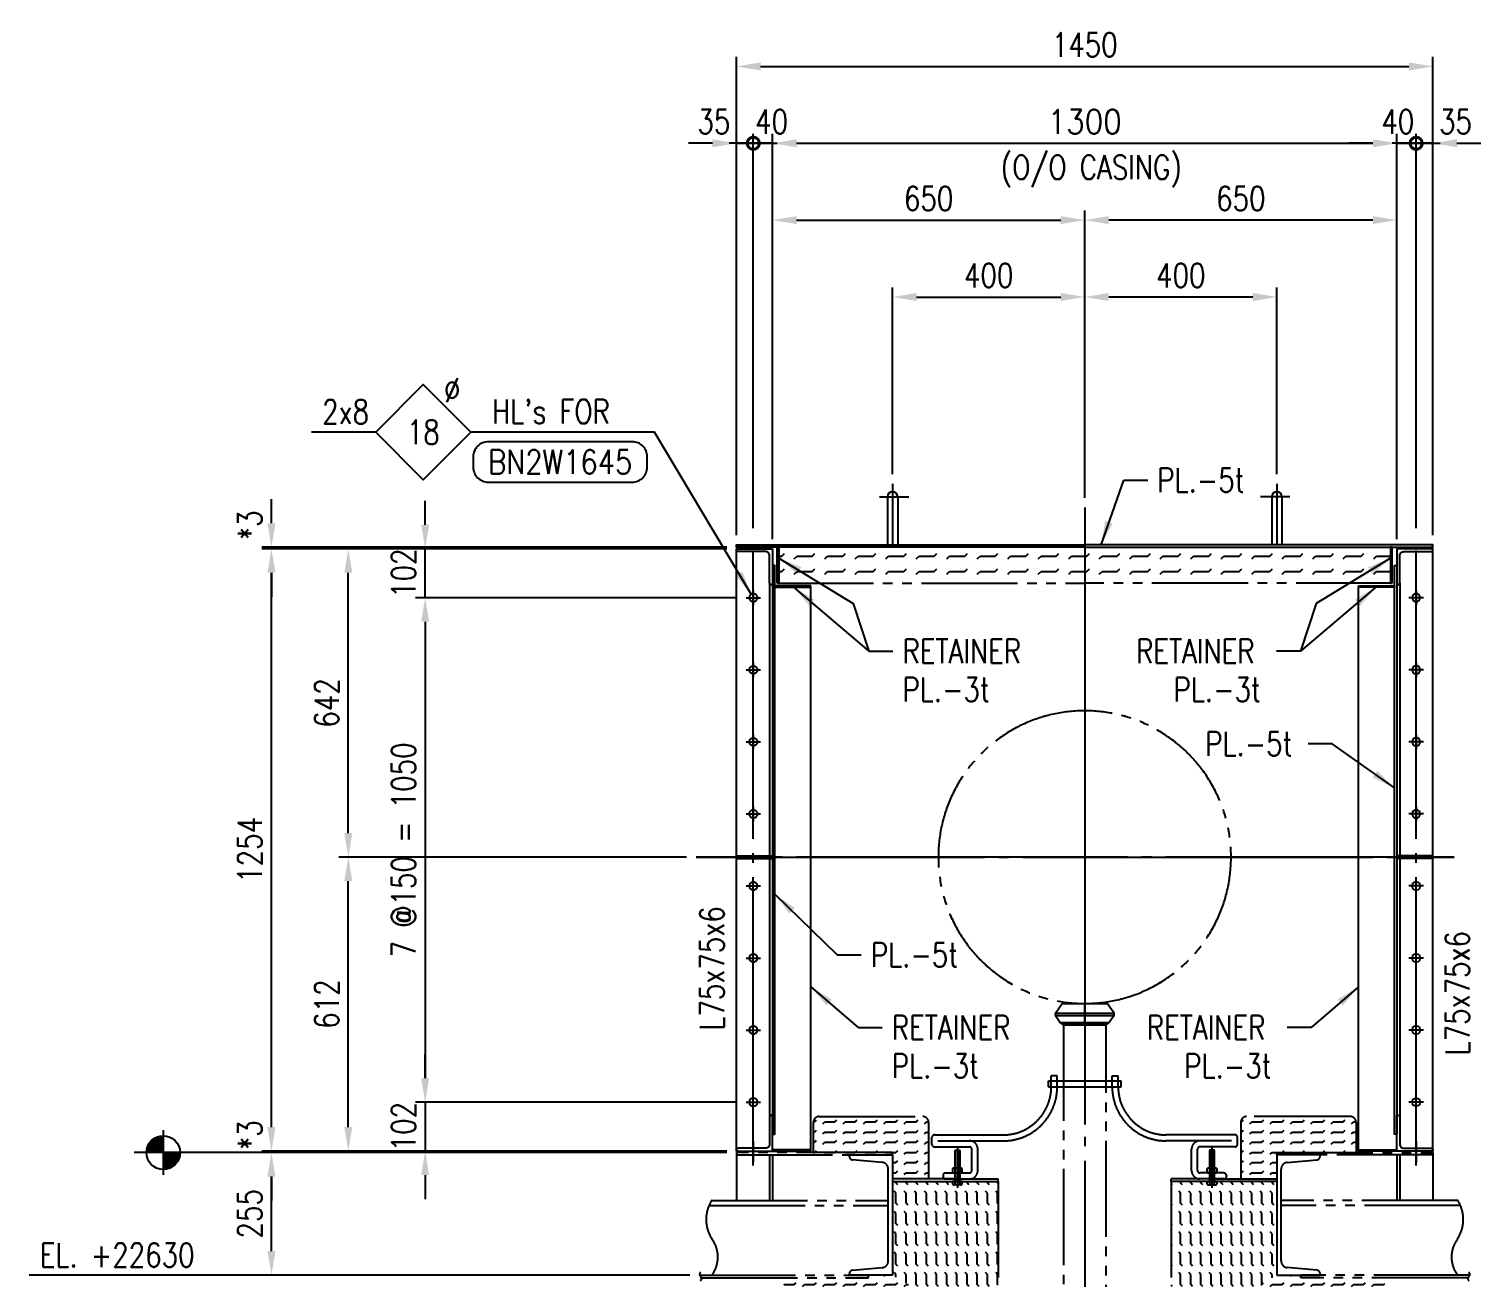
# Model space of a CAD drawing. Header units: millimetres. Extents: x 0 to 232280, y -26939 to 23794.
# Drawn here: x 41040 to 45574, y 1951 to 5850 of the extents above; entities that cross this region are included whole.
import ezdxf
from ezdxf.enums import TextEntityAlignment as Align

# ---------------------------------------------------------------- set-up
doc = ezdxf.new("R2010")
doc.units = ezdxf.units.MM
doc.header["$LTSCALE"] = 30
for name, pattern in [('JNK-CENTER', [34, 30, -1.5, 1, -1.5]), ('JNK-PHANTOM', [15, 10, -1, 1, -1, 1, -1]), ('PHA', [30, 20, -2, 2, -2, 2, -2])]:
    doc.linetypes.add(name, pattern=pattern)
for name, color, linetype in [('CEN-R', 1, 'JNK-CENTER'), ('CON-G', 3, 'Continuous'), ('CON-W', 7, 'Continuous'), ('CON-Y', 2, 'Continuous'), ('conL-g', 3, 'Continuous'), ('Dim-W', 7, 'Continuous'), ('PAN-W', 6, 'PHA'), ('PHA-M', 6, 'JNK-PHANTOM'), ('TXT-Y', 2, 'Continuous')]:
    doc.layers.add(name, color=color, linetype=linetype)
doc.styles.add('SIMPLEX', font='simplex.shx', dxfattribs={"width": 0.8})
doc.dimstyles.new('DIM30_15', dxfattribs={"dimscale": 30, "dimtxt": 2.5, "dimasz": 2.5, "dimexe": 1, "dimexo": 1, "dimgap": 1, "dimtad": 1, "dimdec": 0, "dimlfac": 0.5, "dimdsep": 46, "dimtxsty": 'SIMPLEX', "dimcen": 0, "dimclrd": 7, "dimclre": 7, "dimclrt": 2, "dimadec": 1, "dimazin": 2, "dimtfac": 1, "dimtdec": 0, "dimtix": 1, "dimtmove": 2, "dimatfit": 0, "dimfxl": 1, "dimtolj": 1, "dimtzin": 0, "dimarcsym": 0})
doc.dimstyles.new('DIM30X1.5', dxfattribs={"dimscale": 30, "dimtxt": 2.5, "dimasz": 2.5, "dimexe": 1, "dimexo": 1, "dimgap": 1, "dimtad": 1, "dimdec": 0, "dimlfac": 0.666667, "dimdsep": 46, "dimtxsty": 'SIMPLEX', "dimcen": 0, "dimclrd": 7, "dimclre": 7, "dimclrt": 2, "dimadec": 1, "dimazin": 2, "dimtfac": 1, "dimtdec": 0, "dimtix": 1, "dimtmove": 2, "dimatfit": 0, "dimfxl": 1, "dimtolj": 1, "dimtzin": 0, "dimarcsym": 0})
pattern_1 = [(0, (28094.36, 342.6), (0, 31.75), [31.75, -31.75]), (45, (28126.11, 342.6), (2e-15, 31.75), [7.9375, -29.02628, 7.9375, -44.90128])]
pattern_2 = [(0, (4004.56, -11035.543), (0, 47.625), [47.625, -47.625]), (45, (4052.186, -11035.543), (3e-15, 47.625), [11.90625, -43.53942, 11.90625, -67.35192])]
pattern_3 = [(90, (28094.36, 342.6), (-31.75, 2e-15), [31.75, -31.75]), (135, (28094.36, 374.35), (-31.75, 4e-15), [7.9375, -29.02628, 7.9375, -44.90128])]

# ---------------------------------------------------------------- blocks, each defined once
blk = doc.blocks.new('A$C2FEE125F')
at = {"layer": 'CEN-R'}
for p, q in [((-16, 0), (16, 0)), ((0, 16), (0, -16))]:
    blk.add_line(p, q, dxfattribs=at)
at = {"layer": 'conL-g'}
blk.add_circle((0, 0), 9, dxfattribs=at)
blk = doc.blocks.new('*D388')
at = {"layer": 'CON-W', "color": 7, "lineweight": -2, "transparency": 16777216}
for p, q in [((43361.6, 4257.8), (43361.6, 5523.8)), ((43436.6, 5493.8), (45236.6, 5493.8)), ((45311.6, 4257.8), (45311.6, 5523.8))]:
    blk.add_line(p, q, dxfattribs=at)
at = {"layer": 'CON-W', "color": 7, "transparency": 16777216}
for points in [[(43436.6, 5506.3), (43436.6, 5481.3), (43361.6, 5493.8)], [(45236.6, 5506.3), (45236.6, 5481.3), (45311.6, 5493.8)]]:
    blk.add_solid(points, dxfattribs=at)
at = {"layer": 'DEFPOINTS', "color": 0, "transparency": 16777216}
for p in [(45311.6, 5493.8), (43361.6, 4227.8), (45311.6, 4227.8)]:
    blk.add_point(p, dxfattribs=at)
at = {"layer": 'CON-W', "color": 2, "transparency": 16777216, "char_height": 75, "attachment_point": 5, "style": 'SIMPLEX'}
for s, insert in [('\\A1;{\\Fromans,whgtxt|c129;\\W0.9;1300\\A0;\\Fsimplex|c129;\\W0.8;', (44336.6, 5561.3)), ('\\A1;{\\A0; (O/O CASING)}}', (44336.6, 5406.6))]:
    blk.add_mtext(s, dxfattribs=dict(at, insert=insert))
blk = doc.blocks.new('*D389')
at = {"layer": 'CON-W', "color": 7, "lineweight": -2, "transparency": 16777216}
for p, q in [((43249.1, 4269.8), (43249.1, 5763.8)), ((45424.1, 4269.8), (45424.1, 5763.8)), ((43324.1, 5733.8), (45349.1, 5733.8))]:
    blk.add_line(p, q, dxfattribs=at)
at = {"layer": 'CON-W', "color": 7, "transparency": 16777216}
for points in [[(43324.1, 5746.3), (43324.1, 5721.3), (43249.1, 5733.8)], [(45349.1, 5746.3), (45349.1, 5721.3), (45424.1, 5733.8)]]:
    blk.add_solid(points, dxfattribs=at)
at = {"layer": 'DEFPOINTS', "color": 0, "transparency": 16777216}
for p in [(45424.1, 5733.8), (43249.1, 4239.8), (45424.1, 4239.8)]:
    blk.add_point(p, dxfattribs=at)
at = {"layer": 'CON-W', "color": 2, "transparency": 16777216, "insert": (44336.6, 5801.3), "char_height": 75, "attachment_point": 5, "style": 'SIMPLEX'}
blk.add_mtext('\\A1;1450', dxfattribs=at)
blk = doc.blocks.new('*D390')
at = {"layer": 'CON-W', "color": 7, "lineweight": -2, "transparency": 16777216}
for p, q in [((43361.6, 4257.8), (43361.6, 5283.8)), ((44336.6, 4386.8), (44336.6, 5283.8)), ((43436.6, 5253.8), (44261.6, 5253.8))]:
    blk.add_line(p, q, dxfattribs=at)
at = {"layer": 'CON-W', "color": 7, "transparency": 16777216}
for points in [[(43436.6, 5266.3), (43436.6, 5241.3), (43361.6, 5253.8)], [(44261.6, 5266.3), (44261.6, 5241.3), (44336.6, 5253.8)]]:
    blk.add_solid(points, dxfattribs=at)
at = {"layer": 'DEFPOINTS', "color": 0, "transparency": 16777216}
for p in [(44336.6, 5253.8), (44336.6, 4356.8), (43361.6, 4227.8)]:
    blk.add_point(p, dxfattribs=at)
at = {"layer": 'CON-W', "color": 2, "transparency": 16777216, "insert": (43849.1, 5321.3), "char_height": 75, "attachment_point": 5, "style": 'SIMPLEX'}
blk.add_mtext('\\A1;650', dxfattribs=at)
blk = doc.blocks.new('_DotSmall')
at = {"color": 0, "linetype": 'ByBlock', "const_width": 0.5}
blk.add_lwpolyline([(-0.0625, 0, 1), (0.0625, 0, 1)], format="xyb", close=True, dxfattribs=at)
blk = doc.blocks.new('*D391')
at = {"layer": 'DEFPOINTS', "color": 0, "transparency": 16777216}
for p in [(45371.6, 5493.8), (45371.6, 4262.3), (45424.1, 4239.8)]:
    blk.add_point(p, dxfattribs=at)
at = {"layer": 'Dim-W', "color": 7, "lineweight": -2, "transparency": 16777216}
for p, q in [((45371.6, 5493.8), (45296.6, 5493.8)), ((45371.6, 4292.3), (45371.6, 5523.8)), ((45424.1, 5493.8), (45371.6, 5493.8)), ((45424.1, 4269.8), (45424.1, 5523.8)), ((45499.1, 5493.8), (45574.1, 5493.8))]:
    blk.add_line(p, q, dxfattribs=at)
at = {"layer": 'Dim-W', "color": 7, "transparency": 16777216}
blk.add_solid([(45499.1, 5506.3), (45499.1, 5481.3), (45424.1, 5493.8)], dxfattribs=at)
at = {"layer": 'Dim-W', "color": 7, "lineweight": -2, "transparency": 16777216, "xscale": 75, "yscale": 75, "zscale": 75}
blk.add_blockref('_DotSmall', (45371.6, 5493.8), dxfattribs=at)
at = {"layer": 'Dim-W', "color": 2, "transparency": 16777216, "insert": (45494.6, 5561.3), "char_height": 75, "attachment_point": 5, "style": 'SIMPLEX'}
blk.add_mtext('\\A1;35', dxfattribs=at)
blk = doc.blocks.new('*D392')
at = {"layer": 'DEFPOINTS', "color": 0, "transparency": 16777216}
for p in [(45371.6, 5493.8), (45311.6, 4227.8), (45371.6, 4262.3)]:
    blk.add_point(p, dxfattribs=at)
at = {"layer": 'Dim-W', "color": 7, "lineweight": -2, "transparency": 16777216}
for p, q in [((45236.6, 5493.8), (45161.6, 5493.8)), ((45311.6, 4257.8), (45311.6, 5523.8)), ((45311.6, 5493.8), (45371.6, 5493.8)), ((45371.6, 4292.3), (45371.6, 5523.8)), ((45371.6, 5493.8), (45446.6, 5493.8))]:
    blk.add_line(p, q, dxfattribs=at)
at = {"layer": 'Dim-W', "color": 7, "transparency": 16777216}
blk.add_solid([(45236.6, 5506.3), (45236.6, 5481.3), (45311.6, 5493.8)], dxfattribs=at)
at = {"layer": 'Dim-W', "color": 7, "lineweight": -2, "transparency": 16777216, "xscale": 75, "yscale": 75, "zscale": 75, "rotation": 180}
blk.add_blockref('_DotSmall', (45371.6, 5493.8), dxfattribs=at)
at = {"layer": 'Dim-W', "color": 2, "transparency": 16777216, "insert": (45314.3, 5561.3), "char_height": 75, "attachment_point": 5, "style": 'SIMPLEX'}
blk.add_mtext('\\A1;40', dxfattribs=at)
blk = doc.blocks.new('*D393')
at = {"layer": 'CON-W', "color": 7, "lineweight": -2, "transparency": 16777216}
for p, q in [((44336.6, 4386.8), (44336.6, 5283.8)), ((45311.6, 4257.8), (45311.6, 5283.8)), ((45236.6, 5253.8), (44411.6, 5253.8))]:
    blk.add_line(p, q, dxfattribs=at)
at = {"layer": 'CON-W', "color": 7, "transparency": 16777216}
for points in [[(44411.6, 5266.3), (44411.6, 5241.3), (44336.6, 5253.8)], [(45236.6, 5266.3), (45236.6, 5241.3), (45311.6, 5253.8)]]:
    blk.add_solid(points, dxfattribs=at)
at = {"layer": 'DEFPOINTS', "color": 0, "transparency": 16777216}
for p in [(44336.6, 5253.8), (44336.6, 4356.8), (45311.6, 4227.8)]:
    blk.add_point(p, dxfattribs=at)
at = {"layer": 'CON-W', "color": 2, "transparency": 16777216, "insert": (44824.1, 5321.3), "char_height": 75, "attachment_point": 5, "style": 'SIMPLEX'}
blk.add_mtext('\\A1;650', dxfattribs=at)
blk = doc.blocks.new('*D521')
at = {"layer": 'CON-W', "color": 7, "lineweight": -2, "transparency": 16777216}
for p, q in [((44336.6, 4386.8), (44336.6, 5043.8)), ((44936.6, 4460.6), (44936.6, 5043.8)), ((44861.6, 5013.8), (44411.6, 5013.8))]:
    blk.add_line(p, q, dxfattribs=at)
at = {"layer": 'CON-W', "color": 7, "transparency": 16777216}
for points in [[(44411.6, 5026.3), (44411.6, 5001.3), (44336.6, 5013.8)], [(44861.6, 5026.3), (44861.6, 5001.3), (44936.6, 5013.8)]]:
    blk.add_solid(points, dxfattribs=at)
at = {"layer": 'DEFPOINTS', "color": 0, "transparency": 16777216}
for p in [(44336.6, 5013.8), (44936.6, 4430.6), (44336.6, 4356.8)]:
    blk.add_point(p, dxfattribs=at)
at = {"layer": 'CON-W', "color": 2, "transparency": 16777216, "insert": (44636.6, 5081.3), "char_height": 75, "attachment_point": 5, "style": 'SIMPLEX'}
blk.add_mtext('\\A1;400', dxfattribs=at)
blk = doc.blocks.new('*D394')
at = {"layer": 'DEFPOINTS', "color": 0, "transparency": 16777216}
for p in [(43301.6, 5493.8), (43249.1, 4239.8), (43301.6, 4262.3)]:
    blk.add_point(p, dxfattribs=at)
at = {"layer": 'Dim-W', "color": 7, "lineweight": -2, "transparency": 16777216}
for p, q in [((43174.1, 5493.8), (43099.1, 5493.8)), ((43249.1, 4269.8), (43249.1, 5523.8)), ((43249.1, 5493.8), (43301.6, 5493.8)), ((43301.6, 4292.3), (43301.6, 5523.8)), ((43301.6, 5493.8), (43376.6, 5493.8))]:
    blk.add_line(p, q, dxfattribs=at)
at = {"layer": 'Dim-W', "color": 7, "transparency": 16777216}
blk.add_solid([(43174.1, 5506.3), (43174.1, 5481.3), (43249.1, 5493.8)], dxfattribs=at)
at = {"layer": 'Dim-W', "color": 7, "lineweight": -2, "transparency": 16777216, "xscale": 75, "yscale": 75, "zscale": 75, "rotation": 180}
blk.add_blockref('_DotSmall', (43301.6, 5493.8), dxfattribs=at)
at = {"layer": 'Dim-W', "color": 2, "transparency": 16777216, "insert": (43178.5, 5561.3), "char_height": 75, "attachment_point": 5, "style": 'SIMPLEX'}
blk.add_mtext('\\A1;35', dxfattribs=at)
blk = doc.blocks.new('*D395')
at = {"layer": 'DEFPOINTS', "color": 0, "transparency": 16777216}
for p in [(43301.6, 5493.8), (43301.6, 4262.3), (43361.6, 4227.8)]:
    blk.add_point(p, dxfattribs=at)
at = {"layer": 'Dim-W', "color": 7, "lineweight": -2, "transparency": 16777216}
for p, q in [((43301.6, 5493.8), (43226.6, 5493.8)), ((43301.6, 4292.3), (43301.6, 5523.8)), ((43361.6, 5493.8), (43301.6, 5493.8)), ((43361.6, 4257.8), (43361.6, 5523.8)), ((43436.6, 5493.8), (43511.6, 5493.8))]:
    blk.add_line(p, q, dxfattribs=at)
at = {"layer": 'Dim-W', "color": 7, "transparency": 16777216}
blk.add_solid([(43436.6, 5506.3), (43436.6, 5481.3), (43361.6, 5493.8)], dxfattribs=at)
at = {"layer": 'Dim-W', "color": 7, "lineweight": -2, "transparency": 16777216, "xscale": 75, "yscale": 75, "zscale": 75}
blk.add_blockref('_DotSmall', (43301.6, 5493.8), dxfattribs=at)
at = {"layer": 'Dim-W', "color": 2, "transparency": 16777216, "insert": (43358.9, 5561.3), "char_height": 75, "attachment_point": 5, "style": 'SIMPLEX'}
blk.add_mtext('\\A1;40', dxfattribs=at)
blk = doc.blocks.new('*D522')
at = {"layer": 'CON-W', "color": 7, "lineweight": -2, "transparency": 16777216}
for p, q in [((43736.6, 4460.6), (43736.6, 5043.8)), ((44336.6, 4386.8), (44336.6, 5043.8)), ((43811.6, 5013.8), (44261.6, 5013.8))]:
    blk.add_line(p, q, dxfattribs=at)
at = {"layer": 'CON-W', "color": 7, "transparency": 16777216}
for points in [[(43811.6, 5026.3), (43811.6, 5001.3), (43736.6, 5013.8)], [(44261.6, 5026.3), (44261.6, 5001.3), (44336.6, 5013.8)]]:
    blk.add_solid(points, dxfattribs=at)
at = {"layer": 'DEFPOINTS', "color": 0, "transparency": 16777216}
for p in [(44336.6, 5013.8), (43736.6, 4430.6), (44336.6, 4356.8)]:
    blk.add_point(p, dxfattribs=at)
at = {"layer": 'CON-W', "color": 2, "transparency": 16777216, "insert": (44036.6, 5081.3), "char_height": 75, "attachment_point": 5, "style": 'SIMPLEX'}
blk.add_mtext('\\A1;400', dxfattribs=at)
blk = doc.blocks.new('*D396')
at = {"layer": 'DEFPOINTS', "color": 0, "transparency": 16777216}
for p in [(41796.8, 2342.3), (43249.1, 2342.3), (43133.9, 1959.8)]:
    blk.add_point(p, dxfattribs=at)
at = {"layer": 'Dim-W', "color": 7, "lineweight": -2, "transparency": 16777216}
for p, q in [((43219.1, 2342.3), (41766.8, 2342.3)), ((41796.8, 2034.8), (41796.8, 2267.3)), ((43103.9, 1959.8), (41766.8, 1959.8))]:
    blk.add_line(p, q, dxfattribs=at)
at = {"layer": 'Dim-W', "color": 7, "transparency": 16777216}
for points in [[(41784.3, 2267.3), (41809.3, 2267.3), (41796.8, 2342.3)], [(41784.3, 2034.8), (41809.3, 2034.8), (41796.8, 1959.8)]]:
    blk.add_solid(points, dxfattribs=at)
at = {"layer": 'Dim-W', "color": 2, "transparency": 16777216, "insert": (41729.3, 2151), "char_height": 75, "attachment_point": 5, "rotation": 90, "style": 'SIMPLEX'}
blk.add_mtext('\\A1;255', dxfattribs=at)
blk = doc.blocks.new('*D397')
at = {"layer": 'DEFPOINTS', "color": 0, "transparency": 16777216}
for p in [(41796.8, 2342.3), (43249.1, 2346.8), (43249.1, 2342.3)]:
    blk.add_point(p, dxfattribs=at)
at = {"layer": 'Dim-W', "color": 7, "lineweight": -2, "transparency": 16777216}
for p, q in [((41796.8, 2421.8), (41796.8, 2496.8)), ((43219.1, 2346.8), (41766.8, 2346.8)), ((43219.1, 2342.3), (41766.8, 2342.3)), ((41796.8, 2346.8), (41796.8, 2342.3)), ((41796.8, 2267.3), (41796.8, 2192.3))]:
    blk.add_line(p, q, dxfattribs=at)
at = {"layer": 'Dim-W', "color": 7, "transparency": 16777216}
for points in [[(41784.3, 2421.8), (41809.3, 2421.8), (41796.8, 2346.8)], [(41784.3, 2267.3), (41809.3, 2267.3), (41796.8, 2342.3)]]:
    blk.add_solid(points, dxfattribs=at)
at = {"layer": 'Dim-W', "color": 2, "transparency": 16777216, "insert": (41729.3, 2396.7), "char_height": 75, "attachment_point": 5, "rotation": 90, "style": 'SIMPLEX'}
blk.add_mtext('\\A1;*3', dxfattribs=at)
blk = doc.blocks.new('*D398')
at = {"layer": 'DEFPOINTS', "color": 0, "transparency": 16777216}
for p in [(41796.8, 4227.8), (43249.1, 4227.8), (43249.1, 2346.8)]:
    blk.add_point(p, dxfattribs=at)
at = {"layer": 'Dim-W', "color": 7, "lineweight": -2, "transparency": 16777216}
for p, q in [((43219.1, 4227.8), (41766.8, 4227.8)), ((41796.8, 2421.8), (41796.8, 4152.8)), ((43219.1, 2346.8), (41766.8, 2346.8))]:
    blk.add_line(p, q, dxfattribs=at)
at = {"layer": 'Dim-W', "color": 7, "transparency": 16777216}
for points in [[(41784.3, 4152.8), (41809.3, 4152.8), (41796.8, 4227.8)], [(41784.3, 2421.8), (41809.3, 2421.8), (41796.8, 2346.8)]]:
    blk.add_solid(points, dxfattribs=at)
at = {"layer": 'Dim-W', "color": 2, "transparency": 16777216, "insert": (41729.3, 3287.3), "char_height": 75, "attachment_point": 5, "rotation": 90, "style": 'SIMPLEX'}
blk.add_mtext('\\A1;1254', dxfattribs=at)
blk = doc.blocks.new('*D399')
at = {"layer": 'DEFPOINTS', "color": 0, "transparency": 16777216}
for p in [(42036.8, 3264.8), (43123.5, 3264.8), (43219.1, 2346.8)]:
    blk.add_point(p, dxfattribs=at)
at = {"layer": 'Dim-W', "color": 7, "lineweight": -2, "transparency": 16777216}
for p, q in [((43093.5, 3264.8), (42006.8, 3264.8)), ((42036.8, 2421.8), (42036.8, 3189.8)), ((43189.1, 2346.8), (42006.8, 2346.8))]:
    blk.add_line(p, q, dxfattribs=at)
at = {"layer": 'Dim-W', "color": 7, "transparency": 16777216}
for points in [[(42024.3, 3189.8), (42049.3, 3189.8), (42036.8, 3264.8)], [(42024.3, 2421.8), (42049.3, 2421.8), (42036.8, 2346.8)]]:
    blk.add_solid(points, dxfattribs=at)
at = {"layer": 'Dim-W', "color": 2, "transparency": 16777216, "insert": (41969.3, 2805.8), "char_height": 75, "attachment_point": 5, "rotation": 90, "style": 'SIMPLEX'}
blk.add_mtext('\\A1;612', dxfattribs=at)
blk = doc.blocks.new('*D400')
at = {"layer": 'DEFPOINTS', "color": 0, "transparency": 16777216}
for p in [(41796.8, 4232.3), (43249.1, 4232.3), (43249.1, 4227.8)]:
    blk.add_point(p, dxfattribs=at)
at = {"layer": 'Dim-W', "color": 7, "lineweight": -2, "transparency": 16777216}
for p, q in [((41796.8, 4307.3), (41796.8, 4382.3)), ((43219.1, 4232.3), (41766.8, 4232.3)), ((43219.1, 4227.8), (41766.8, 4227.8)), ((41796.8, 4227.8), (41796.8, 4232.3)), ((41796.8, 4152.8), (41796.8, 4077.8))]:
    blk.add_line(p, q, dxfattribs=at)
at = {"layer": 'Dim-W', "color": 7, "transparency": 16777216}
for points in [[(41784.3, 4307.3), (41809.3, 4307.3), (41796.8, 4232.3)], [(41784.3, 4152.8), (41809.3, 4152.8), (41796.8, 4227.8)]]:
    blk.add_solid(points, dxfattribs=at)
at = {"layer": 'Dim-W', "color": 2, "transparency": 16777216, "insert": (41729.3, 4301), "char_height": 75, "attachment_point": 5, "rotation": 90, "style": 'SIMPLEX'}
blk.add_mtext('\\A1;*3', dxfattribs=at)
blk = doc.blocks.new('*D401')
at = {"layer": 'DEFPOINTS', "color": 0, "transparency": 16777216}
for p in [(42036.8, 4227.8), (43249.1, 4227.8), (43093.5, 3264.8)]:
    blk.add_point(p, dxfattribs=at)
at = {"layer": 'Dim-W', "color": 7, "lineweight": -2, "transparency": 16777216}
for p, q in [((43219.1, 4227.8), (42006.8, 4227.8)), ((42036.8, 3339.8), (42036.8, 4152.8)), ((43063.5, 3264.8), (42006.8, 3264.8))]:
    blk.add_line(p, q, dxfattribs=at)
at = {"layer": 'Dim-W', "color": 7, "transparency": 16777216}
for points in [[(42024.3, 4152.8), (42049.3, 4152.8), (42036.8, 4227.8)], [(42024.3, 3339.8), (42049.3, 3339.8), (42036.8, 3264.8)]]:
    blk.add_solid(points, dxfattribs=at)
at = {"layer": 'Dim-W', "color": 2, "transparency": 16777216, "insert": (41969.3, 3746.3), "char_height": 75, "attachment_point": 5, "rotation": 90, "style": 'SIMPLEX'}
blk.add_mtext('\\A1;642', dxfattribs=at)
blk = doc.blocks.new('*D402')
at = {"layer": 'DEFPOINTS', "color": 0, "transparency": 16777216}
for p in [(43278.8, 2499.8), (42276.8, 2346.8), (42276.8, 2346.8)]:
    blk.add_point(p, dxfattribs=at)
at = {"layer": 'Dim-W', "color": 7, "lineweight": -2, "transparency": 16777216}
for p, q in [((42276.8, 2574.8), (42276.8, 2649.8)), ((43248.8, 2499.8), (42246.8, 2499.8)), ((42276.8, 2499.8), (42276.8, 2346.8)), ((42276.8, 2271.8), (42276.8, 2196.8))]:
    blk.add_line(p, q, dxfattribs=at)
at = {"layer": 'Dim-W', "color": 7, "transparency": 16777216}
for points in [[(42264.3, 2574.8), (42289.3, 2574.8), (42276.8, 2499.8)], [(42264.3, 2271.8), (42289.3, 2271.8), (42276.8, 2346.8)]]:
    blk.add_solid(points, dxfattribs=at)
at = {"layer": 'Dim-W', "color": 2, "transparency": 16777216, "insert": (42209.3, 2423.3), "char_height": 75, "attachment_point": 5, "rotation": 90, "style": 'SIMPLEX'}
blk.add_mtext('\\A1;102', dxfattribs=at)
blk = doc.blocks.new('*D403')
at = {"layer": 'DEFPOINTS', "color": 0, "transparency": 16777216}
for p in [(43278.8, 4074.8), (42276.8, 2499.8), (42276.8, 2499.8)]:
    blk.add_point(p, dxfattribs=at)
at = {"layer": 'Dim-W', "color": 7, "lineweight": -2, "transparency": 16777216}
for p, q in [((43248.8, 4074.8), (42246.8, 4074.8)), ((42276.8, 3999.8), (42276.8, 2574.8))]:
    blk.add_line(p, q, dxfattribs=at)
at = {"layer": 'Dim-W', "color": 7, "transparency": 16777216}
for points in [[(42264.3, 3999.8), (42289.3, 3999.8), (42276.8, 4074.8)], [(42264.3, 2574.8), (42289.3, 2574.8), (42276.8, 2499.8)]]:
    blk.add_solid(points, dxfattribs=at)
at = {"layer": 'Dim-W', "color": 2, "transparency": 16777216, "insert": (42209.3, 3287.3), "char_height": 75, "attachment_point": 5, "rotation": 90, "style": 'SIMPLEX'}
blk.add_mtext('\\A1;7 @150 = 1050', dxfattribs=at)
blk = doc.blocks.new('*D404')
at = {"layer": 'DEFPOINTS', "color": 0, "transparency": 16777216}
for p in [(42276.8, 4227.8), (43249.1, 4227.8), (43248.8, 4074.8)]:
    blk.add_point(p, dxfattribs=at)
at = {"layer": 'Dim-W', "color": 7, "lineweight": -2, "transparency": 16777216}
for p, q in [((42276.8, 4302.8), (42276.8, 4377.8)), ((43219.1, 4227.8), (42246.8, 4227.8)), ((42276.8, 4074.8), (42276.8, 4227.8)), ((43218.8, 4074.8), (42246.8, 4074.8)), ((42276.8, 3999.8), (42276.8, 3924.8))]:
    blk.add_line(p, q, dxfattribs=at)
at = {"layer": 'Dim-W', "color": 7, "transparency": 16777216}
for points in [[(42264.3, 4302.8), (42289.3, 4302.8), (42276.8, 4227.8)], [(42264.3, 3999.8), (42289.3, 3999.8), (42276.8, 4074.8)]]:
    blk.add_solid(points, dxfattribs=at)
at = {"layer": 'Dim-W', "color": 2, "transparency": 16777216, "insert": (42209.3, 4151.3), "char_height": 75, "attachment_point": 5, "rotation": 90, "style": 'SIMPLEX'}
blk.add_mtext('\\A1;102', dxfattribs=at)
blk = doc.blocks.new('BOLTHOLE')
at = {"layer": 'CON-W'}
blk.add_line((25.7, 0), (9.9, 0), dxfattribs=at)
blk.add_lwpolyline([(0, 0), (4.95, 4.95), (9.9, 0), (4.95, -4.95)], close=True, dxfattribs=at)
at = {"layer": 'CON-Y', "style": 'SIMPLEX', "width": 0.8}
for s, p in [('%%C', (8.81, 3.12)), ("HL's FOR", (24.37, 0.9))]:
    blk.add_text(s, height=2.5, dxfattribs=at).set_placement(p, align=Align.RIGHT)
blk.add_attdef('4', text='', height=2.5, dxfattribs=at).set_placement((-0.69, 0.87), align=Align.RIGHT)
blk.add_attdef('22', text='', height=2.5, dxfattribs=at).set_placement((4.95, 0), align=Align.MIDDLE_CENTER)
blk = doc.blocks.new('boltmark')
at = {"layer": 'CON-Y'}
blk.add_lwpolyline([(0, -4.2), (15, -4.2, 0.414214), (16.56, -2.64), (16.56, -1.56, 0.414214), (15, 0), (0, 0, 0.414214), (-1.56, -1.56), (-1.56, -2.64, 0.414214)], format="xyb", close=True, dxfattribs=at)
at = {"layer": 'CON-G', "style": 'SIMPLEX', "width": 0.802523}
blk.add_attdef('BN2W1650', text='', height=2.5, dxfattribs=at).set_placement((0, -3.35), (15, -3.35), align=Align.FIT)
blk = doc.blocks.new('FS-MARK')
h = blk.add_hatch(color=256)
edge = h.paths.add_edge_path()
edge.add_arc((0, 0), 1.75, 90, 180)
edge.add_line((-1.75, 0), (0, 0))
edge.add_line((0, 0), (0, 1.75))
h = blk.add_hatch(color=256)
edge = h.paths.add_edge_path()
edge.add_line((0, 0), (0, -1.75))
edge.add_arc((0, 0), 1.75, 270, 360)
edge.add_line((1.75, 0), (0, 0))
for p, q in [((0, 2.33), (0, -2.33)), ((2.33, 0), (-2.33, 0))]:
    blk.add_line(p, q)
blk.add_circle((0, 0), 1.75)
at = {"layer": 'CON-Y', "style": 'SIMPLEX', "width": 0.8}
blk.add_attdef('F.S.', (3.19, 1), '', height=2.5, dxfattribs=at)

msp = doc.modelspace()

# ---------------------------------------------------------------- hatches: boundary and pattern name
at = {"layer": 'Dim-W'}
h = msp.add_hatch(dxfattribs=at)
h.set_pattern_fill('FLEX', color=256, scale=7.5)
h.set_pattern_definition(pattern_2)
h.paths.add_polyline_path([(44336.58, 4119.77), (44336.58, 4232.27), (43381.08, 4232.27), (43381.08, 4119.77)])
h = msp.add_hatch(dxfattribs=at)
h.set_pattern_fill('FLEX', color=256, scale=7.5)
h.set_pattern_definition(pattern_2)
h.paths.add_polyline_path([(44336.58, 4232.27), (45292.08, 4232.27), (45292.08, 4119.77), (44336.58, 4119.77)])
h = msp.add_hatch(dxfattribs=at)
h.set_pattern_fill('FLEX', color=256, scale=5)
h.set_pattern_definition(pattern_1)
h.paths.add_polyline_path([(43849.08, 2436.77, 0.4142136), (43831.08, 2454.77), (43507.08, 2454.77, 0.4142136), (43489.08, 2436.77), (43489.08, 2342.27), (43736.58, 2342.27), (43736.58, 2334.77), (43736.58, 2259.77), (43849.08, 2259.77)])
h = msp.add_hatch(dxfattribs=at)
h.set_pattern_fill('FLEX', color=256, scale=5)
h.set_pattern_definition(pattern_1)
h.paths.add_polyline_path([(44824.08, 2259.77), (44936.58, 2259.77), (44936.58, 2334.77), (44936.58, 2342.27), (45184.08, 2342.27), (45184.08, 2436.77, 0.4142136), (45166.08, 2454.77), (44842.08, 2454.77, 0.4142136), (44824.08, 2436.77)])
h = msp.add_hatch(dxfattribs=at)
h.set_pattern_fill('FLEX', color=256, scale=5, angle=90)
h.set_pattern_definition(pattern_3)
h.paths.add_polyline_path([(44066.58, 2252.27), (43954.08, 2252.27), (43954.08, 2243.17, -0.1763711), (43950.42, 2241.77), (43927.92, 2241.77, -0.1841822), (43924.08, 2243.17), (43924.08, 2252.27), (43736.58, 2252.27), (43736.58, 1959.77), (44053.97, 1771.32, 0.1347598), (44066.58, 1817.27)])
h = msp.add_hatch(dxfattribs=at)
h.set_pattern_fill('FLEX', color=256, scale=5, angle=90)
h.set_pattern_definition(pattern_3)
h.paths.add_polyline_path([(44606.58, 2252.27), (44719.08, 2252.27), (44719.08, 2243.17, 0.1763711), (44722.75, 2241.77), (44745.25, 2241.77, 0.1841822), (44749.08, 2243.17), (44749.08, 2252.27), (44936.58, 2252.27), (44936.58, 1959.77), (44619.2, 1771.32, -0.1347598), (44606.58, 1817.27)])
h = msp.add_hatch(dxfattribs=at)
h.set_pattern_fill('FLEX', color=256, scale=5)
h.set_pattern_definition(pattern_1)
h.paths.add_polyline_path([(43736.58, 1959.77), (43661.58, 1959.77), (43661.58, 1950.77), (43409.17, 1950.77, 0.3273715), (43409.17, 1838.27, -0.322005), (43410.24, 1727.27), (43976.58, 1727.27, 0.2646795), (44053.97, 1771.32)])
h = msp.add_hatch(dxfattribs=at)
h.set_pattern_fill('FLEX', color=256, scale=5)
h.set_pattern_definition(pattern_1)
h.paths.add_polyline_path([(44936.58, 1959.77), (45011.58, 1959.77), (45011.58, 1950.77), (45264, 1950.77, -0.3273715), (45264, 1838.27, 0.322005), (45262.92, 1727.27), (44696.58, 1727.27, -0.2646795), (44619.2, 1771.32)])

# ---------------------------------------------------------------- linework, layer by layer
at = {"layer": 'CEN-R'}
for p, q in [((43736.58, 4430.56), (43736.58, 4239.77)), ((44936.58, 4430.56), (44936.58, 4239.77)), ((43695.79, 4389.77), (43777.38, 4389.77)), ((43705.79, 4389.77), (43787.38, 4389.77)), ((44336.58, 4356.84), (44336.58, 1559.1)), ((44967.38, 4389.77), (44885.79, 4389.77)), ((44977.38, 4389.77), (44895.79, 4389.77)), ((43301.58, 2302.22), (43301.58, 4262.27)), ((44336.58, 4227.03), (44336.58, 2607.67)), ((45371.58, 2302.22), (45371.58, 4262.27)), ((44336.58, 4099.36), (44336.58, 2430.17)), ((44336.58, 4099.36), (44336.58, 2430.17)), ((44336.58, 3618.07), (44336.58, 2657.67)), ((44336.58, 3264.76), (43123.46, 3264.76)), ((43123.46, 3264.76), (44336.58, 3264.76)), ((44336.58, 3264.76), (45490.07, 3264.76)), ((45490.07, 3264.76), (44336.58, 3264.76)), ((43301.58, 2378.27), (43301.58, 2312.27)), ((45371.58, 2378.27), (45371.58, 2312.27))]:
    msp.add_line(p, q, dxfattribs=at)
at = {"layer": 'CON-G'}
for p, q in [((43720.58, 4389.77), (43720.58, 4239.77)), ((43752.58, 4389.77), (43752.58, 4239.77)), ((44920.58, 4389.77), (44920.58, 4239.77)), ((44952.58, 4389.77), (44952.58, 4239.77)), ((43249.08, 2346.77), (43249.08, 4227.77)), ((45424.08, 2346.77), (45424.08, 4227.77)), ((43352.58, 4121.27), (43352.58, 3269.24)), ((43481.58, 2351.27), (43481.58, 4112.27)), ((45191.58, 2351.27), (45191.58, 4112.27)), ((45320.58, 4121.27), (45320.58, 3269.24)), ((43249.08, 3269.24), (43361.58, 3269.24)), ((45424.08, 3269.24), (45311.58, 3269.24)), ((43249.08, 3260.24), (43361.58, 3260.24)), ((43352.58, 3260.24), (43352.58, 2453.27)), ((45424.08, 3260.24), (45311.58, 3260.24)), ((45320.58, 3260.24), (45320.58, 2453.27))]:
    msp.add_line(p, q, dxfattribs=at)
for points in [[(44336.58, 4232.27), (43249.08, 4232.27), (43249.08, 4239.77), (44336.58, 4239.77)], [(44336.58, 4232.27), (45424.08, 4232.27), (45424.08, 4239.77), (44336.58, 4239.77)]]:
    msp.add_lwpolyline(points, dxfattribs=at)
for points in [[(43361.58, 4227.77), (43361.58, 4115.27), (43358.58, 4115.27, -0.4142136), (43352.58, 4121.27), (43352.58, 4206.02, 0.4142136), (43339.83, 4218.77), (43255.08, 4218.77, -0.4142136), (43249.08, 4224.77), (43249.08, 4227.77)], [(45311.58, 4227.77), (45311.58, 4115.27), (45314.58, 4115.27, 0.4142136), (45320.58, 4121.27), (45320.58, 4206.02, -0.4142136), (45333.33, 4218.77), (45418.08, 4218.77, 0.4142136), (45424.08, 4224.77), (45424.08, 4227.77)], [(43361.58, 2346.77), (43361.58, 2459.27), (43358.58, 2459.27, 0.4142136), (43352.58, 2453.27), (43352.58, 2368.52, -0.4142136), (43339.83, 2355.77), (43255.08, 2355.77, 0.4142136), (43249.08, 2349.77), (43249.08, 2346.77)], [(45311.58, 2346.77), (45311.58, 2459.27), (45314.58, 2459.27, -0.4142136), (45320.58, 2453.27), (45320.58, 2368.52, 0.4142136), (45333.33, 2355.77), (45418.08, 2355.77, -0.4142136), (45424.08, 2349.77), (45424.08, 2346.77)]]:
    msp.add_lwpolyline(points, format="xyb", close=True, dxfattribs=at)
for points in [[(43376.58, 4119.77), (43376.58, 4232.27), (43381.08, 4232.27), (43381.08, 4119.77)], [(45296.58, 4119.77), (45296.58, 4232.27), (45292.08, 4232.27), (45292.08, 4119.77)], [(43361.58, 2399.27), (43369.08, 2399.27), (43369.08, 4175.27), (43361.58, 4175.27)], [(45311.58, 2399.27), (45304.08, 2399.27), (45304.08, 4175.27), (45311.58, 4175.27)], [(43481.58, 4112.27), (43369.08, 4112.27), (43369.08, 4107.77), (43481.58, 4107.77)], [(45191.58, 4112.27), (45304.08, 4112.27), (45304.08, 4107.77), (45191.58, 4107.77)], [(43481.58, 2351.27), (43361.58, 2351.27), (43361.58, 2346.77), (43481.58, 2346.77)], [(45191.58, 2351.27), (45311.58, 2351.27), (45311.58, 2346.77), (45191.58, 2346.77)]]:
    msp.add_lwpolyline(points, close=True, dxfattribs=at)
for centre in [(43736.58, 4389.77), (44936.58, 4389.77)]:
    msp.add_arc(centre, 16, 0, 180, dxfattribs=at)
at = {"layer": 'CON-W'}
for p, q in [((42122.37, 4591.84), (41922.37, 4591.84)), ((44458.27, 4442.27), (44533.27, 4442.27)), ((43613.38, 4056.67), (43662.65, 3907.93)), ((45059.78, 4056.67), (45010.51, 3907.93)), ((43662.65, 3907.93), (43737.65, 3907.93)), ((45010.51, 3907.93), (44935.51, 3907.93)), ((45109.34, 3618.95), (45034.34, 3618.95)), ((43563.83, 2959.65), (43638.83, 2959.65)), ((43629.15, 2732.72), (43704.15, 2732.72)), ((45044.01, 2732.72), (44969.01, 2732.72))]:
    msp.add_line(p, q, dxfattribs=at)
at = {"layer": 'Dim-W'}
for p, q in [((42993.28, 4591.84), (42893.28, 4591.84)), ((41796.76, 2342.27), (41368.57, 2342.27)), ((41766.76, 1959.77), (41039.75, 1959.77))]:
    msp.add_line(p, q, dxfattribs=at)
at = {"layer": 'PAN-W'}
for p, q in [((43859.63, 2367.6), (43859.63, 2390.1)), ((43867.13, 2397.6), (44083.81, 2397.6)), ((43867.13, 2360.1), (43976.58, 2360.1)), ((43878.38, 2378.85), (44083.92, 2378.85)), ((43939.08, 2362.78), (43939.08, 2231.74)), ((44794.78, 2378.85), (44589.25, 2378.85)), ((44806.03, 2397.6), (44589.35, 2397.6)), ((44806.03, 2360.1), (44696.58, 2360.1)), ((44734.08, 2362.78), (44734.08, 2231.74)), ((44813.53, 2367.6), (44813.53, 2390.1)), ((43946.58, 2348.27), (43931.58, 2348.27)), ((43984.08, 2286.02), (43984.08, 2352.6)), ((44002.83, 2286.02), (44002.83, 2352.6)), ((44670.33, 2286.02), (44670.33, 2352.6)), ((44689.08, 2286.02), (44689.08, 2352.6)), ((44726.58, 2348.27), (44741.58, 2348.27)), ((43901.58, 2278.52), (43976.58, 2278.52)), ((43927.92, 2293.52), (43950.25, 2293.52)), ((43927.92, 2278.52), (43950.25, 2278.52)), ((43931.58, 2292.12), (43931.58, 2279.92)), ((43946.58, 2292.12), (43946.58, 2279.92)), ((44771.58, 2278.52), (44696.58, 2278.52)), ((44745.25, 2293.52), (44722.92, 2293.52)), ((44745.25, 2278.52), (44722.92, 2278.52)), ((44726.58, 2292.12), (44726.58, 2279.92)), ((44741.58, 2292.12), (44741.58, 2279.92)), ((43946.58, 2259.77), (43736.58, 2259.77)), ((43950.25, 2241.77), (43927.92, 2241.77)), ((44722.92, 2241.77), (44745.25, 2241.77)), ((44726.58, 2259.77), (44936.58, 2259.77))]:
    msp.add_line(p, q, dxfattribs=at)
for points in [[(43736.58, 2334.77), (43736.58, 1959.77), (43601.58, 1959.77), (43601.58, 1964.33, -0.3888787), (43611.17, 1974.79), (43703.91, 1982.91, 0.3888787), (43723.08, 2003.83), (43723.08, 2290.71, 0.3888787), (43703.91, 2311.63), (43611.17, 2319.74, -0.3888787), (43601.58, 2330.2), (43601.58, 2334.77)], [(44936.58, 2334.77), (44936.58, 1959.77), (45071.58, 1959.77), (45071.58, 1964.33, 0.3888787), (45062, 1974.79), (44969.25, 1982.91, -0.3888787), (44950.08, 2003.83), (44950.08, 2290.71, -0.3888787), (44969.25, 2311.63), (45062, 2319.74, 0.3888787), (45071.58, 2330.2), (45071.58, 2334.77)], [(43954.08, 2292.12, 0.3726589), (43946.58, 2292.12, 0.186242), (43931.58, 2292.12, 0.3726589), (43924.08, 2292.12), (43924.08, 2279.92, 0.3726589), (43931.58, 2279.92, 0.186242), (43946.58, 2279.92, 0.3726589), (43954.08, 2279.92)], [(44719.08, 2292.12, -0.3726589), (44726.58, 2292.12, -0.186242), (44741.58, 2292.12, -0.3726589), (44749.08, 2292.12), (44749.08, 2279.92, -0.3726589), (44741.58, 2279.92, -0.186242), (44726.58, 2279.92, -0.3726589), (44719.08, 2279.92)], [(43924.08, 2243.17, 0.3726589), (43931.58, 2243.17, 0.186242), (43946.58, 2243.17, 0.3726589), (43954.08, 2243.17), (43954.08, 2252.27), (43924.08, 2252.27)], [(44749.08, 2243.17, -0.3726589), (44741.58, 2243.17, -0.186242), (44726.58, 2243.17, -0.3726589), (44719.08, 2243.17), (44719.08, 2252.27), (44749.08, 2252.27)]]:
    msp.add_lwpolyline(points, format="xyb", close=True, dxfattribs=at)
at = {"layer": 'PAN-W', "color": 6}
for points in [[(43931.58, 2257.17), (43933.08, 2259.77), (43933.08, 2349.77)], [(43946.58, 2257.17), (43945.08, 2259.77), (43945.08, 2349.77)], [(44726.58, 2257.17), (44728.08, 2259.77), (44728.08, 2349.77)], [(44741.58, 2257.17), (44740.08, 2259.77), (44740.08, 2349.77)]]:
    msp.add_lwpolyline(points, dxfattribs=at)
at = {"layer": 'PAN-W'}
for points in [[(43931.58, 2243.17), (43931.58, 2348.27), (43933.08, 2349.77), (43945.08, 2349.77), (43946.58, 2348.27), (43946.58, 2243.17)], [(44741.58, 2243.17), (44741.58, 2348.27), (44740.08, 2349.77), (44728.08, 2349.77), (44726.58, 2348.27), (44726.58, 2243.17)], [(43736.58, 2252.27), (44066.58, 2252.27)], [(44936.58, 2252.27), (44606.58, 2252.27)]]:
    msp.add_lwpolyline(points, dxfattribs=at)
for points in [[(43894.08, 2271.02), (43894.08, 2267.27, 0.4142136), (43901.58, 2259.77), (44066.58, 2259.77)], [(44779.08, 2271.02), (44779.08, 2267.27, -0.4142136), (44771.58, 2259.77), (44606.58, 2259.77)]]:
    msp.add_lwpolyline(points, format="xyb", dxfattribs=at)
for centre, radius, start, end in [((43867.13, 2390.1), 7.5, 90, 180), ((43867.13, 2367.6), 7.5, 180, 270), ((43976.58, 2352.6), 26.25, 0, 90), ((43976.58, 2352.6), 7.5, 0, 90), ((44696.58, 2352.6), 26.25, 90, 180), ((44696.58, 2352.6), 7.5, 90, 180), ((44806.03, 2390.1), 7.5, 0, 90), ((44806.03, 2367.6), 7.5, 270, 0), ((43901.58, 2271.02), 7.5, 90, 180), ((43976.58, 2286.02), 7.5, 270, 0), ((43976.58, 2286.02), 26.25, 270, 0), ((44696.58, 2286.02), 26.25, 180, 270), ((44696.58, 2286.02), 7.5, 180, 270), ((44771.58, 2271.02), 7.5, 0, 90)]:
    msp.add_arc(centre, radius, start, end, dxfattribs=at)
at = {"layer": 'PHA-M'}
for p, q in [((43376.58, 4119.77), (44336.58, 4119.77)), ((45296.58, 4119.77), (44336.58, 4119.77)), ((44244.9, 2777.55), (44266.34, 2807.71)), ((44244.9, 2770.05), (44244.9, 2777.55)), ((44244.9, 2777.55), (44428.26, 2777.55)), ((44244.9, 2770.05), (44428.26, 2770.05)), ((44244.9, 2770.05), (44260.08, 2748.58)), ((44266.34, 2807.71), (44406.83, 2807.71)), ((44336.58, 2741.03), (44336.58, 2807.71)), ((44428.26, 2777.55), (44406.83, 2807.71)), ((44428.26, 2770.05), (44413.09, 2748.58)), ((44428.26, 2770.05), (44428.26, 2777.55)), ((44269.91, 2741.03), (44260.08, 2748.58)), ((44260.08, 2748.58), (44413.09, 2748.58)), ((44403.26, 2741.03), (44269.91, 2741.03)), ((44269.91, 2741.03), (44269.91, 1628.86)), ((44269.91, 2741.03), (44403.26, 2741.03)), ((44403.26, 2741.03), (44413.09, 2748.58)), ((44403.26, 1628.86), (44403.26, 2741.03)), ((44223.11, 2547.71), (44223.11, 2566.46)), ((44223.11, 2566.46), (44450.06, 2566.46)), ((44223.11, 2547.71), (44450.06, 2547.71)), ((44232.11, 2547.59), (44232.11, 2582.11)), ((44250.86, 2582.11), (44232.11, 2582.11)), ((44250.86, 2547.71), (44250.86, 2582.11)), ((44422.31, 2547.71), (44422.31, 2582.11)), ((44422.31, 2582.11), (44441.06, 2582.11)), ((44441.06, 2547.59), (44441.06, 2582.11)), ((44450.06, 2547.71), (44450.06, 2566.46)), ((43507.08, 2454.77), (43831.08, 2454.77)), ((45166.08, 2454.77), (44842.08, 2454.77)), ((43489.08, 2436.77), (43489.08, 2342.27)), ((43849.08, 2436.77), (43849.08, 2259.77)), ((44824.08, 2436.77), (44824.08, 2259.77)), ((45184.08, 2436.77), (45184.08, 2342.27)), ((43249.08, 2342.27), (43249.08, 2192.27)), ((43352.58, 2334.77), (43352.58, 2192.27)), ((43361.58, 2334.77), (43361.58, 2192.27)), ((45311.58, 2334.77), (45311.58, 2192.27)), ((45320.58, 2334.77), (45320.58, 2192.27)), ((45424.08, 2342.27), (45424.08, 2192.27)), ((44066.58, 2252.27), (44066.58, 2259.77)), ((44066.58, 2252.27), (44066.58, 1817.27)), ((44606.58, 2252.27), (44606.58, 2259.77)), ((44606.58, 2252.27), (44606.58, 1817.27)), ((43163.28, 2177.27), (43723.08, 2177.27)), ((43171.18, 2192.27), (43723.08, 2192.27)), ((45501.98, 2192.27), (44950.08, 2192.27)), ((45509.88, 2177.27), (44950.08, 2177.27)), ((43133.86, 1959.77), (43661.58, 1959.77)), ((43139.79, 1950.77), (43661.58, 1950.77)), ((43661.58, 1950.77), (43661.58, 1959.77)), ((45539.3, 1959.77), (45011.58, 1959.77)), ((45011.58, 1950.77), (45011.58, 1959.77)), ((45533.37, 1950.77), (45011.58, 1950.77))]:
    msp.add_line(p, q, dxfattribs=at)
for points in [[(43736.58, 2342.27), (43249.08, 2342.27), (43249.08, 2334.77), (43736.58, 2334.77)], [(44936.58, 2342.27), (45424.08, 2342.27), (45424.08, 2334.77), (44936.58, 2334.77)]]:
    msp.add_lwpolyline(points, close=True, dxfattribs=at)
for points in [[(43172.62, 1959.77, 0.3273715), (43172.62, 2072.27, -0.3013075), (43172.62, 2194.5)], [(45500.54, 1959.77, -0.3273715), (45500.54, 2072.27, 0.3013075), (45500.54, 2194.5)], [(43136.83, 1941.77, 0.4834446), (43136.83, 1955.27, -0.4834446), (43136.83, 1968.77)], [(45536.34, 1941.77, -0.4834446), (45536.34, 1955.27, 0.4834446), (45536.34, 1968.77)]]:
    msp.add_lwpolyline(points, format="xyb", dxfattribs=at)
for centre, radius, start, end in [((44336.58, 3264.76), 457.05, 90, 270), ((44336.58, 3264.72), 457.05, 90, 270), ((44336.58, 3264.76), 457.05, 270, 90), ((44336.58, 3264.72), 457.05, 270, 90), ((44082.11, 2547.59), 150, 270, 0), ((44082.11, 2547.59), 168.75, 270, 0), ((44591.06, 2547.59), 168.75, 180, 270), ((44591.06, 2547.59), 150, 180, 270), ((43507.08, 2436.77), 18, 90, 180), ((43831.08, 2436.77), 18, 0, 90), ((44842.08, 2436.77), 18, 90, 180), ((45166.08, 2436.77), 18, 0, 90)]:
    msp.add_arc(centre, radius, start, end, dxfattribs=at)

# ---------------------------------------------------------------- block references
at = {"xscale": 30, "yscale": 30, "zscale": 30}
for name, p, values in [('BOLTHOLE', (42122.37, 4591.84), {'4': '2x8', '22': '18'}), ('boltmark', (42473.66, 4561.84), {'BN2W1650': 'BN2W1645'})]:
    msp.add_blockref(name, p, dxfattribs=at).add_auto_attribs(values)
at = {"layer": 'CON-G', "yscale": 1.421052631578947, "zscale": 1.421052631578947}
for p, xscale in [((43301.58, 4074.77), 1.421052631578947), ((45371.58, 4074.77), -1.421052631578947), ((43301.58, 3849.77), 1.421052631578947), ((45371.58, 3849.77), -1.421052631578947), ((43301.58, 3624.77), 1.421052631578947), ((45371.58, 3624.77), -1.421052631578947), ((43301.58, 3399.77), 1.421052631578947), ((45371.58, 3399.77), -1.421052631578947)]:
    msp.add_blockref('A$C2FEE125F', p, dxfattribs=dict(at, xscale=xscale))
at = {"layer": 'CON-G', "yscale": 1.421052631578947, "zscale": 1.421052631578947, "rotation": 180}
for p, xscale in [((43301.58, 3174.81), -1.421052631578947), ((45371.58, 3174.81), 1.421052631578947), ((43301.58, 2949.81), -1.421052631578947), ((45371.58, 2949.81), 1.421052631578947), ((43301.58, 2724.81), -1.421052631578947), ((45371.58, 2724.81), 1.421052631578947), ((43301.58, 2499.81), -1.421052631578947), ((45371.58, 2499.81), 1.421052631578947)]:
    msp.add_blockref('A$C2FEE125F', p, dxfattribs=dict(at, xscale=xscale))
at = {"layer": 'CON-W', "xscale": 30, "yscale": 30, "zscale": 30}
msp.add_blockref('FS-MARK', (41458.73, 2342.27), dxfattribs=at)

# ---------------------------------------------------------------- texts
at = {"layer": 'CON-W', "color": 2, "style": 'SIMPLEX', "width": 0.8}
for s, p in [('PL.-5t', (44563.27, 4404.77)), ('RETAINER', (43767.65, 3870.43)), ('RETAINER', (44496.94, 3870.43)), ('PL.-3t', (43767.65, 3750.43)), ('PL.-3t', (44614.08, 3750.43)), ('PL.-5t', (44712.91, 3581.45)), ('PL.-5t', (43668.83, 2922.15)), ('RETAINER', (43734.15, 2695.22)), ('RETAINER', (44530.44, 2695.22)), ('PL.-3t', (43734.15, 2575.22)), ('PL.-3t', (44647.58, 2575.22))]:
    msp.add_text(s, height=75, dxfattribs=at).set_placement(p)
at = {"layer": 'TXT-Y', "color": 2, "style": 'SIMPLEX', "width": 0.8}
for p in [(43210.11, 2723.09), (45538.06, 2645.72)]:
    msp.add_text('L75x75x6', height=75, rotation=90, dxfattribs=at).set_placement(p)
msp.add_text('EL. +22630', height=75, dxfattribs=at).set_placement((41073.26, 1984.73))

# ---------------------------------------------------------------- dimensions: what is measured, and where the dimension line sits
at = {"layer": 'CON-W'}
for base, p1, p2, picture, middle in [((45424.08, 5733.78), (43249.08, 4239.77), (45424.08, 4239.77), '*D389', (44336.58, 5801.28)), ((44336.58, 5253.78), (43361.58, 4227.77), (44336.58, 4356.84), '*D390', (43849.08, 5321.28)), ((44336.58, 5013.78), (43736.58, 4430.56), (44336.58, 4356.84), '*D522', (44036.58, 5081.28))]:
    dim = msp.add_linear_dim(base=base, p1=p1, p2=p2, dimstyle='DIM30X1.5', dxfattribs=at)
    dim.commit()
    dim.dimension.update_dxf_attribs({"geometry": picture, "text_midpoint": middle})
dim = msp.add_linear_dim(base=(45311.58, 5493.78), p1=(43361.58, 4227.77), p2=(45311.58, 4227.77), text='{\\Fromans,whgtxt|c129;\\W0.9;<>\\A0;\\Fsimplex|c129;\\W0.8;\\X{\\A0; (O/O CASING)}}', dimstyle='DIM30X1.5', dxfattribs=at)
dim.commit()
dim.dimension.update_dxf_attribs({"geometry": '*D388', "text_midpoint": (44336.58, 5493.78)})
for base, p1, picture, middle in [((44336.58, 5253.78), (45311.58, 4227.77), '*D393', (44824.08, 5321.28)), ((44336.58, 5013.78), (44936.58, 4430.56), '*D521', (44636.58, 5081.28))]:
    dim = msp.add_linear_dim(base=base, p1=p1, p2=(44336.58, 4356.84), angle=180, dimstyle='DIM30X1.5', dxfattribs=at)
    dim.commit()
    dim.dimension.update_dxf_attribs({"geometry": picture, "text_midpoint": middle})
at = {"layer": 'Dim-W'}
for p1, picture, middle in [((43249.08, 4239.77), '*D394', (43178.55, 5561.28)), ((43361.58, 4227.77), '*D395', (43358.88, 5561.28))]:
    dim = msp.add_linear_dim(base=(43301.58, 5493.78), p1=p1, p2=(43301.58, 4262.27), dimstyle='DIM30X1.5', override={"dimblk2": 'DotSmall', "dimsah": 1}, dxfattribs=at)
    dim.commit()
    dim.dimension.update_dxf_attribs({"geometry": picture, "text_midpoint": middle, "dimtype": 160})
for p1, picture, middle in [((45311.58, 4227.77), '*D392', (45314.28, 5561.28)), ((45424.08, 4239.77), '*D391', (45494.62, 5561.28))]:
    dim = msp.add_linear_dim(base=(45371.58, 5493.78), p1=p1, p2=(45371.58, 4262.27), angle=180, dimstyle='DIM30X1.5', override={"dimblk2": 'DotSmall', "dimsah": 1}, dxfattribs=at)
    dim.commit()
    dim.dimension.update_dxf_attribs({"geometry": picture, "text_midpoint": middle, "dimtype": 160})
for base, p1, p2, picture, middle in [((41796.76, 4232.27), (43249.08, 4227.77), (43249.08, 4232.27), '*D400', (41729.26, 4300.98)), ((41796.76, 2342.27), (43249.08, 2346.77), (43249.08, 2342.27), '*D397', (41729.26, 2396.74))]:
    dim = msp.add_linear_dim(base=base, p1=p1, p2=p2, angle=90, text='*<>', dimstyle='DIM30X1.5', dxfattribs=at)
    dim.commit()
    dim.dimension.update_dxf_attribs({"geometry": picture, "text_midpoint": middle, "dimtype": 160})
for base, p1, p2, picture, middle in [((42276.76, 4227.77), (43248.81, 4074.77), (43249.08, 4227.77), '*D404', (42209.26, 4151.27)), ((41796.76, 4227.77), (43249.08, 2346.77), (43249.08, 4227.77), '*D398', (41729.26, 3287.27)), ((42036.76, 4227.77), (43093.46, 3264.76), (43249.08, 4227.77), '*D401', (41969.26, 3746.26)), ((42036.76, 3264.76), (43219.08, 2346.77), (43123.46, 3264.76), '*D399', (41969.26, 2805.76)), ((42276.76, 2346.77), (43278.81, 2499.81), (42276.76, 2346.77), '*D402', (42209.26, 2423.29)), ((41796.76, 2342.27), (43133.86, 1959.77), (43249.08, 2342.27), '*D396', (41729.26, 2151.02))]:
    dim = msp.add_linear_dim(base=base, p1=p1, p2=p2, angle=90, dimstyle='DIM30X1.5', dxfattribs=at)
    dim.commit()
    dim.dimension.update_dxf_attribs({"geometry": picture, "text_midpoint": middle})
dim = msp.add_linear_dim(base=(42276.76, 2499.81), p1=(43278.81, 4074.77), p2=(42276.76, 2499.81), angle=90, text='7 @150 = <>', dimstyle='DIM30X1.5', dxfattribs=at)
dim.commit()
dim.dimension.update_dxf_attribs({"geometry": '*D403', "text_midpoint": (42209.26, 3287.29)})

# ---------------------------------------------------------------- leaders
at = {"layer": 'CON-W'}
for points in [[(43294.94, 4085.7), (42993.28, 4591.84)], [(43381.08, 4198.36), (43613.38, 4056.67)], [(45292.08, 4198.36), (45059.78, 4056.67)], [(43427.12, 4107.77), (43662.65, 3907.93)], [(45246.04, 4107.77), (45010.51, 3907.93)]]:
    msp.add_leader(points, dimstyle='DIM30_15', override={"dimgap": 1, "dimtad": 0}, dxfattribs=at)
for points in [[(44387.55, 4239.77), (44458.27, 4442.27)], [(45304.08, 3480.69), (45109.34, 3618.95)], [(43369.08, 3149.63), (43563.83, 2959.65)], [(43481.58, 2859.7), (43629.15, 2732.72)], [(45191.58, 2859.7), (45044.01, 2732.72)]]:
    msp.add_leader(points, dimstyle='DIM30_15', dxfattribs=at)

doc.saveas('drawing.dxf')
